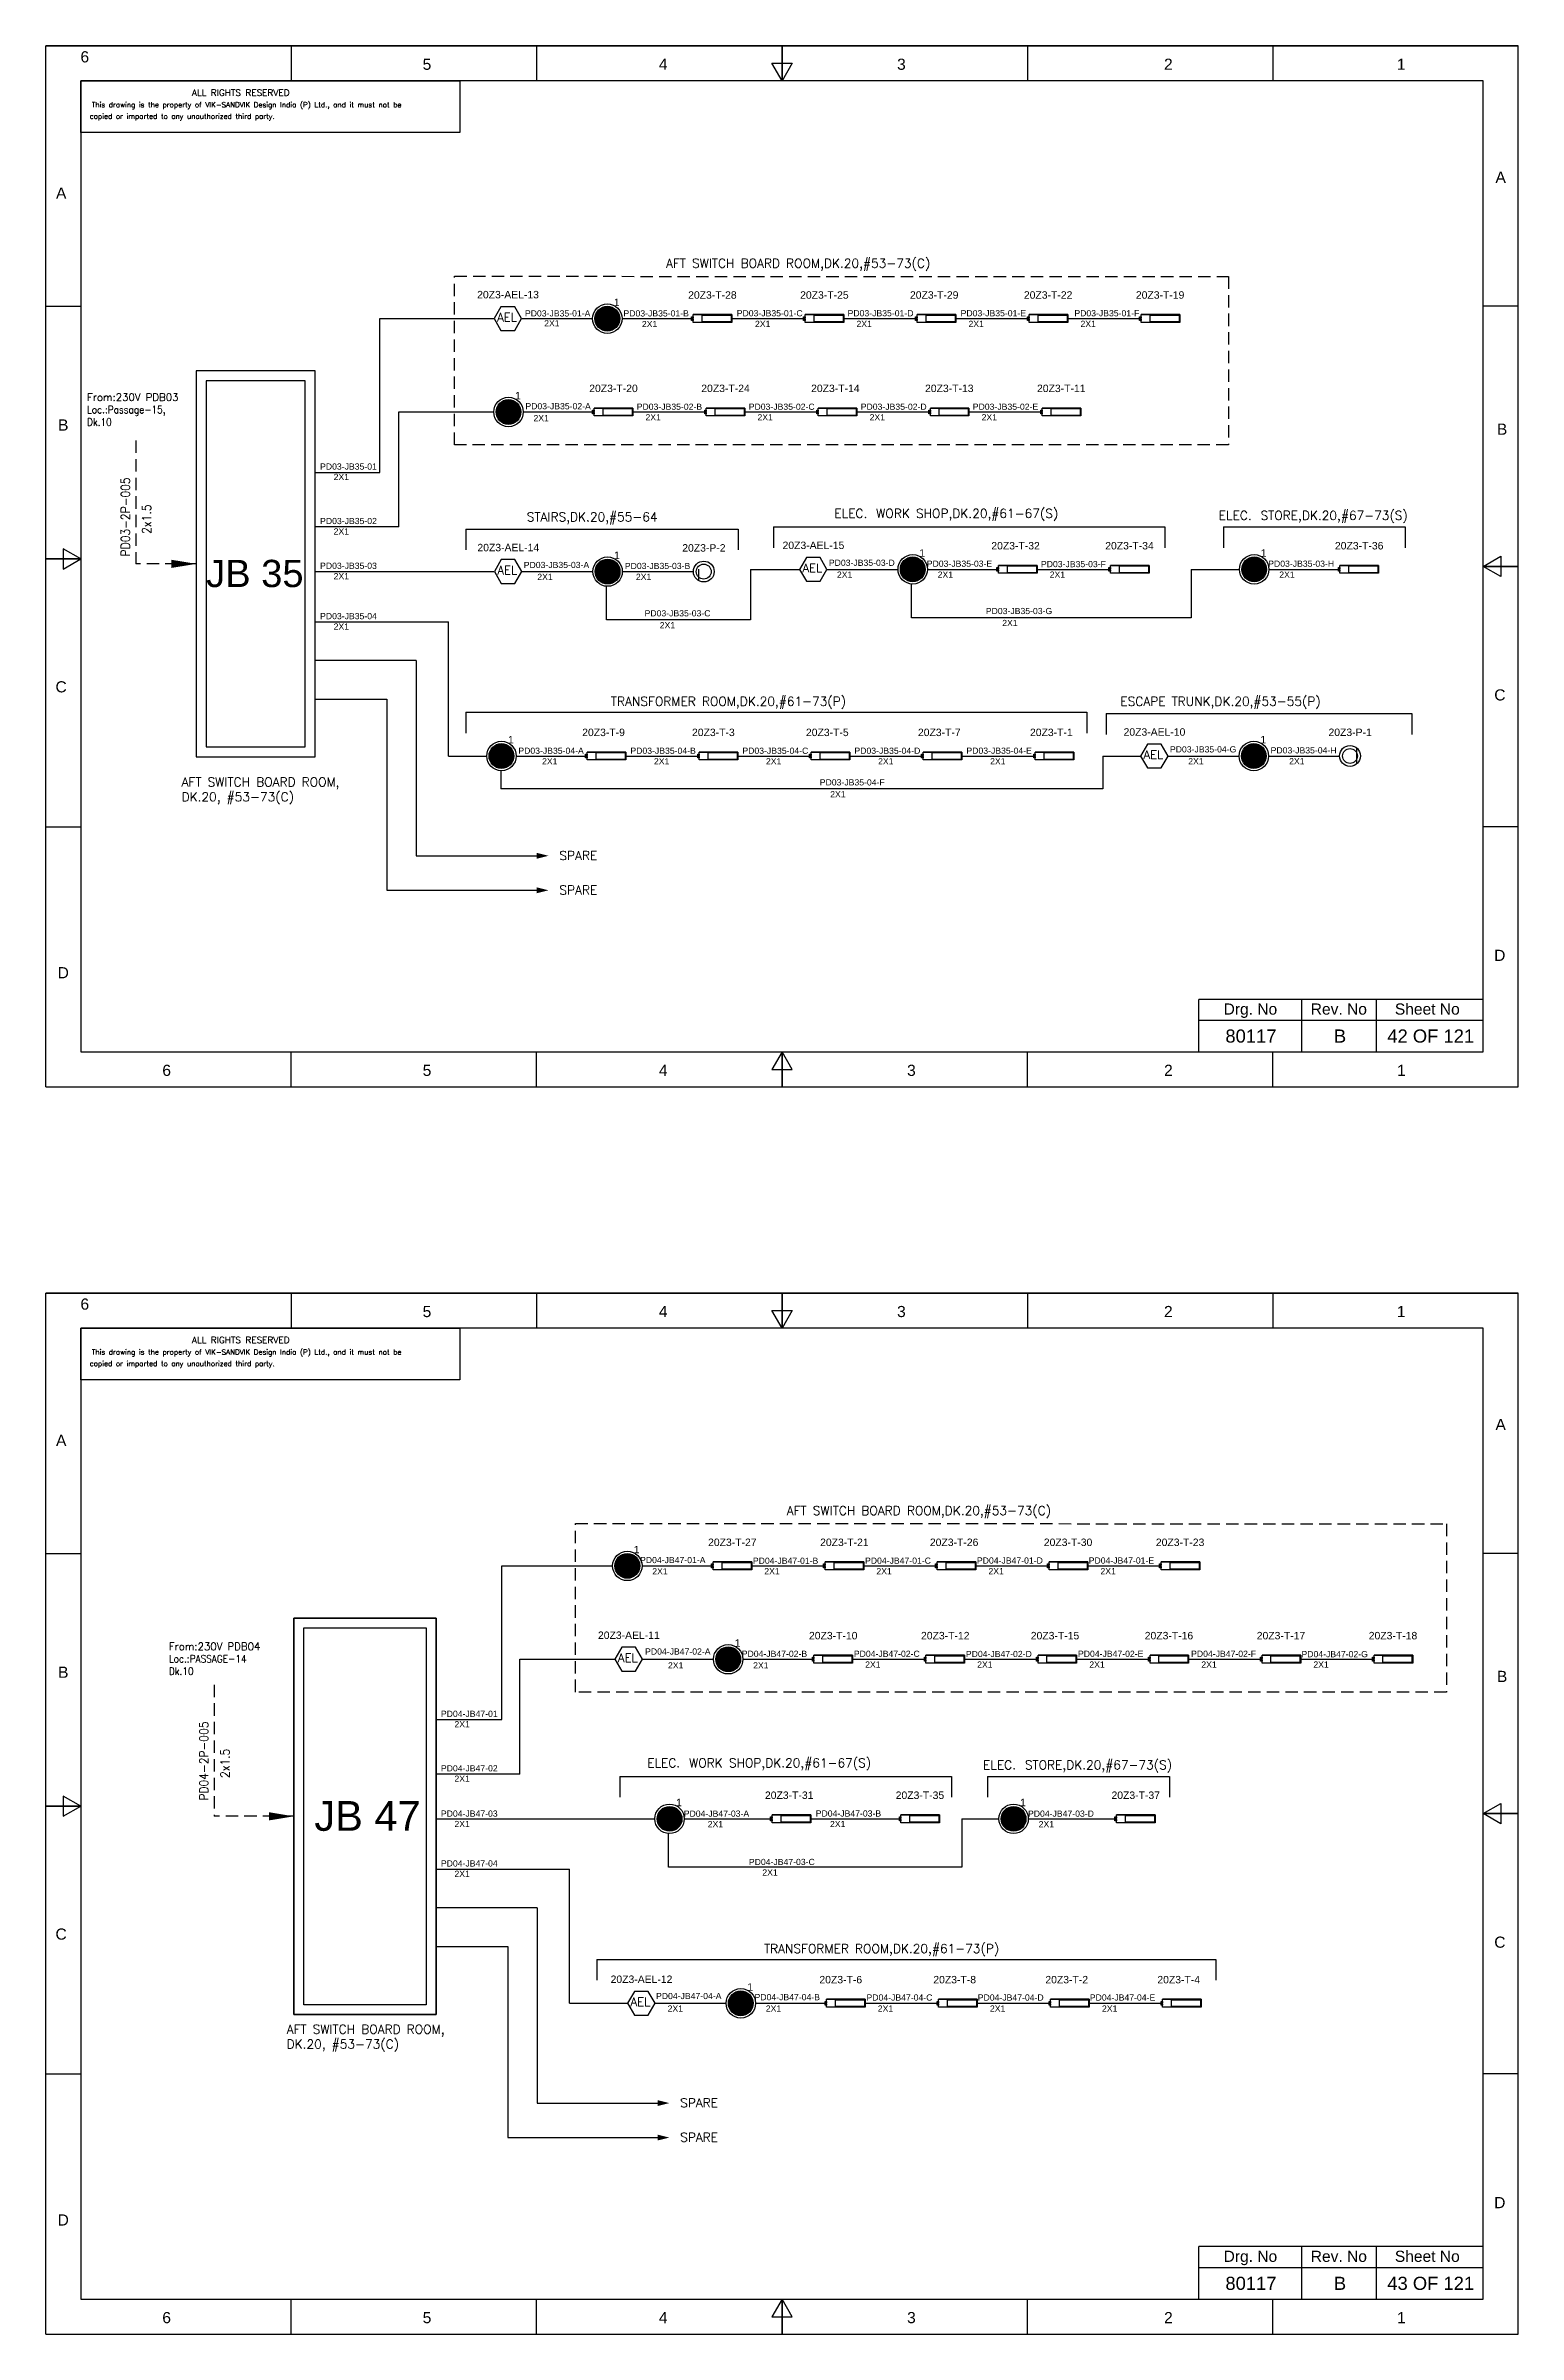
# Model space of a CAD drawing. Header units: inches. Extents: x -3311 to 1429, y -713 to 2436.
# Drawn here: x -1989.7 to -1692.7, y 969.1 to 1430.8 of the extents above; entities that cross this region are included whole.
import ezdxf
from ezdxf.enums import TextEntityAlignment as Align

# ---------------------------------------------------------------- set-up
doc = ezdxf.new("R2010")
doc.units = ezdxf.units.IN
doc.linetypes.add('HIDDEN', pattern=[0.375, 0.25, -0.125])
doc.linetypes.add('SOLID', pattern=[0])
for name, color, linetype, lineweight in [('ELEC_TXT-025', 1, 'Continuous', 25), ('HEL-025', 1, 'Continuous', 25), ('HEL-035', 2, 'Continuous', 35)]:
    doc.layers.add(name, color=color, linetype=linetype, lineweight=lineweight)
doc.layers.add('LINE', color=3, linetype='SOLID')
doc.styles.add('_NORMAL', font='arial.ttf')
doc.styles.add('ROMANS', font='simplex.shx', dxfattribs={"width": 0.88})
doc.styles.get("Standard").update_dxf_attribs({"font": 'arial.ttf'})
doc.dimstyles.get("Standard").update_dxf_attribs({"dimtxt": 0.18, "dimasz": 0.18, "dimexe": 0.18, "dimexo": 0.0625, "dimgap": 0.09, "dimtad": 0, "dimtih": 1, "dimtoh": 1, "dimdec": 4, "dimzin": 0, "dimdsep": 46, "dimtxsty": 'Standard', "dimcen": 0.09, "dimadec": 0, "dimazin": 0, "dimtfac": 1, "dimtdec": 4, "dimtofl": 0, "dimtmove": 0, "dimatfit": 3, "dimfxl": 1, "dimtolj": 1, "dimtzin": 0, "dimarcsym": 0})
pattern_1 = [(0, (0, 0), (0, 6.985), [5.08, -1.905]), (90, (0, 0), (-6.985, 4e-16), [5.08, -1.905])]

# ---------------------------------------------------------------- blocks, each defined once
blk = doc.blocks.new('FIXED_KEY_SWITCH')
h = blk.add_hatch(color=1)
h.dxf.hatch_style = 1
edge = h.paths.add_edge_path()
edge.add_arc((848.13, 1737.46), 2.5, 0, 360)
at = {"color": 1}
blk.add_circle((848.13, 1737.46), 2.5, dxfattribs=at)
at = {"color": 7, "insert": (849.44, 1741.5), "char_height": 1.5, "attachment_point": 1, "style": '_NORMAL'}
blk.add_mtext_dynamic_manual_height_columns('1', width=1.5, gutter_width=7.5, heights=[0], dxfattribs=at)
blk = doc.blocks.new('SWT')
blk.add_blockref('FIXED_KEY_SWITCH', (0, 0))
blk.add_attdef('TAG_NO', (844.55, 1741.11), '', height=1.5)
blk = doc.blocks.new('2A')
at = {"color": 7, "lineweight": -3, "ltscale": 2.5}
blk.add_line((790.02, 1997.62, -0.03), (782.23, 1997.62, -0.03), dxfattribs=at)
at = {"color": 7, "lineweight": -3, "ltscale": 2.5, "elevation": -0.03}
for points in [[(781.91, 1997.21), (782.23, 1997.21), (782.23, 1996.94), (781.91, 1996.94)], [(781.91, 1996.7), (782.23, 1996.7), (782.23, 1996.44), (781.91, 1996.44)], [(782.23, 1997.62), (790.02, 1997.62), (790.02, 1996.02), (782.23, 1996.02)], [(784.03, 1997.5), (789.88, 1997.5), (789.88, 1996.14), (784.03, 1996.14)]]:
    blk.add_lwpolyline(points, close=True, dxfattribs=at)
blk = doc.blocks.new('LED TUBE LIGHT 30W')
blk.add_blockref('2A', (179.91, -357.89))
blk.add_attdef('TAG_NO.', (962.52, 1642.97), '', height=1.5)
blk = doc.blocks.new('AEL')
at = {"color": 4}
blk.add_lwpolyline([(989.98, -190.09), (992.75, -190.09), (994.14, -187.69), (992.75, -185.28), (989.98, -185.28), (988.59, -187.69)], close=True, dxfattribs=at)
at = {"color": 4, "style": 'ROMANS'}
blk.add_text('AEL', height=1.725, dxfattribs=at).set_placement((989.2, -188.27))
blk = doc.blocks.new('AEL_L')
blk.add_blockref('AEL', (0, 0))
blk.add_attdef('TAG_NO', (986.55, -183.59), '', height=1.5)
blk = doc.blocks.new('1')
h = blk.add_hatch()
h.set_pattern_fill('ANGLE', color=6)
h.set_pattern_definition(pattern_1)
h.paths.add_polyline_path([(303.23, 2044.43, 1), (306.22, 2044.43, 1)], flags=0)
h.paths.add_polyline_path([(302.63, 2044.43, 1), (306.83, 2044.43, 1)])
h.paths.add_polyline_path([(306.22, 2044.43, -1), (303.23, 2044.43, -1)], flags=16)
h = blk.add_hatch()
h.set_pattern_fill('ANGLE', color=6)
h.set_pattern_definition(pattern_1)
h.paths.add_polyline_path([(303.23, 2044.43, 1), (306.22, 2044.43, 1)])
at = {"color": 6}
for radius in [2.1, 1.5]:
    blk.add_circle((304.73, 2044.43), radius, dxfattribs=at)
blk = doc.blocks.new('LED PENDENT LIGHT 15W')
blk.add_blockref('1', (0, 0))
blk.add_attdef('TAG_NO', (301.63, 2048.1), '', height=1.5)
blk = doc.blocks.new('fr')
at = {"color": 7, "linetype": 'Continuous'}
for p, q in [((33763.99, 4500.4), (33466.99, 4500.4)), ((33466.99, 4500.4), (33763.99, 4500.4)), ((33466.99, 4290.33), (33466.99, 4500.4)), ((33516.49, 4500.4), (33516.49, 4493.33)), ((33565.99, 4500.4), (33565.99, 4493.33)), ((33615.49, 4500.4), (33615.49, 4493.33)), ((33615.49, 4493.33), (33615.49, 4500.4)), ((33615.49, 4500.4), (33615.49, 4493.33)), ((33664.99, 4500.4), (33664.99, 4493.33)), ((33714.49, 4500.4), (33714.49, 4493.33)), ((33763.99, 4290.33), (33763.99, 4500.4)), ((33763.99, 4290.33), (33763.99, 4500.4)), ((33756.92, 4493.33), (33474.06, 4493.33)), ((33474.06, 4493.33), (33474.06, 4297.41)), ((33615.49, 4493.33), (33613.45, 4496.87)), ((33613.45, 4496.87), (33617.53, 4496.87)), ((33617.53, 4496.87), (33615.49, 4493.33)), ((33756.92, 4297.41), (33756.92, 4493.33)), ((33466.99, 4447.89), (33474.06, 4447.89)), ((33763.99, 4447.89), (33756.92, 4447.89)), ((33466.99, 4396.87), (33474.06, 4396.87)), ((33474.06, 4396.87), (33466.99, 4396.87)), ((33466.99, 4396.87), (33474.06, 4396.87)), ((33474.06, 4396.87), (33470.53, 4398.91)), ((33470.53, 4398.91), (33470.53, 4394.83)), ((33470.53, 4394.83), (33474.06, 4396.87)), ((33756.92, 4395.37), (33760.45, 4397.41)), ((33760.45, 4397.41), (33760.45, 4393.33)), ((33763.99, 4395.37), (33756.92, 4395.37)), ((33760.45, 4393.33), (33756.92, 4395.37)), ((33756.92, 4395.37), (33763.99, 4395.37)), ((33763.99, 4395.37), (33756.92, 4395.37)), ((33466.99, 4342.85), (33474.06, 4342.85)), ((33763.99, 4342.85), (33756.92, 4342.85)), ((33474.06, 4297.41), (33756.92, 4297.41)), ((33516.49, 4290.33), (33516.49, 4297.41)), ((33565.99, 4290.33), (33565.99, 4297.41)), ((33615.49, 4297.41), (33613.45, 4293.87)), ((33615.49, 4290.33), (33615.49, 4297.41)), ((33617.53, 4293.87), (33615.49, 4297.41)), ((33615.49, 4297.41), (33615.49, 4290.33)), ((33615.49, 4290.33), (33615.49, 4297.41)), ((33664.99, 4290.33), (33664.99, 4297.41)), ((33714.49, 4290.33), (33714.49, 4297.41)), ((33466.99, 4290.33), (33763.99, 4290.33)), ((33466.99, 4290.33), (33763.99, 4290.33)), ((33613.45, 4293.87), (33617.53, 4293.87))]:
    blk.add_line(p, q, dxfattribs=at)
at = {"color": 7, "style": '_NORMAL'}
for s, p in [('6', (33474.86, 4498.18)), ('5', (33543.88, 4496.68)), ('4', (33591.52, 4496.68)), ('3', (33639.57, 4496.68)), ('2', (33693.41, 4496.68)), ('1', (33740.39, 4496.68)), ('A', (33760.45, 4473.88)), ('A', (33470.1, 4470.68)), ('B', (33470.52, 4423.9)), ('B', (33760.74, 4423.06)), ('C', (33470.08, 4371.07)), ('C', (33760.29, 4369.44)), ('D', (33760.27, 4316.89)), ('D', (33470.51, 4313.39)), ('6', (33491.37, 4293.69)), ('5', (33543.89, 4293.69)), ('4', (33591.53, 4293.69)), ('3', (33641.59, 4293.69)), ('2', (33693.43, 4293.69)), ('1', (33740.41, 4293.69))]:
    blk.add_text(s, height=2.25, dxfattribs=at).set_placement(p, align=Align.MIDDLE_CENTER)
blk = doc.blocks.new('A$C4BAD7D21')
at = {"layer": 'HEL-025'}
blk.add_lwpolyline([(-34000, 0), (-34000, 2086), (-18714, 2086), (-18714, 0)], close=True, dxfattribs=at)
at = {"layer": 'HEL-025', "style": 'ROMANS'}
for s, p in [('This drawing is the property of VIK-SANDVIK Design India (P) Ltd., and it must not be', (-33558, 1016)), (' copied or imparted to any unauthorized third party.', (-33785, 550))]:
    blk.add_text(s, height=210, dxfattribs=at).set_placement(p)
at = {"layer": 'HEL-035', "style": 'ROMANS'}
blk.add_text('     ALL RIGHTS RESERVED', height=262.5, dxfattribs=at).set_placement((-30497, 1476))

msp = doc.modelspace()

# ---------------------------------------------------------------- linework, layer by layer
for p, q in [((-1922.33, 1344.77), (-1922.33, 1375.78)), ((-1905.01, 1333.3, -0.05), (-1850.07, 1333.3, -0.05)), ((-1842.93, 1333.75, -0.1), (-1764.02, 1333.75, -0.1)), ((-1752.19, 1333.75, 0.08), (-1715.51, 1333.75, 0.08)), ((-1847.55, 1325.2, -0.05), (-1847.55, 1315, -0.05)), ((-1758.69, 1325.2, 0.13), (-1758.69, 1315.45, 0.13)), ((-1876.6, 1315, 0.03), (-1876.6, 1321.78, 0.03)), ((-1815.06, 1315.45, -0.03), (-1815.06, 1322.23, -0.03)), ((-1847.55, 1315, 0.03), (-1876.6, 1315, 0.03)), ((-1758.69, 1315.45, -0.03), (-1815.06, 1315.45, -0.03)), ((-1914.97, 1306.78), (-1935.36, 1306.78)), ((-1904.96, 1296.37, -0.01), (-1779.72, 1296.37, -0.01)), ((-1775.8, 1296.09, -0.03), (-1714.2, 1296.09, -0.03)), ((-1897.91, 1284.57, 0.02), (-1897.91, 1280.89, 0.02)), ((-1776.5, 1287.54, 0.02), (-1776.5, 1280.89, 0.02)), ((-1776.5, 1280.89, 0.02), (-1897.91, 1280.89, 0.02)), ((-1897.73, 1093.12), (-1897.73, 1124.13)), ((-1873.92, 1081.64, -0.08), (-1807.01, 1081.64, -0.08)), ((-1799.73, 1081.64, 0.13), (-1763.06, 1081.64, 0.13)), ((-1804.94, 1073.1, 0.16), (-1804.94, 1063.35, 0.16)), ((-1804.94, 1073.1, 0.16), (-1800.69, 1073.1, 0.16)), ((-1800.69, 1073.1, 0.16), (-1797.47, 1073.1, 0.16)), ((-1864.11, 1063.35), (-1864.11, 1070.13)), ((-1804.94, 1063.35), (-1864.11, 1063.35)), ((-1890.6, 1055.13), (-1910.99, 1055.13)), ((-1878.58, 1044.72, -0.05), (-1753.72, 1044.72, -0.05))]:
    msp.add_line(p, q)
at = {"color": 7, "linetype": 'Continuous'}
for p, q in [((-1699.78, 1238.44), (-1757.1, 1238.44)), ((-1757.1, 1227.84), (-1757.1, 1238.44)), ((-1736.33, 1227.84), (-1736.33, 1238.44)), ((-1721.31, 1227.84), (-1721.31, 1238.44)), ((-1757.1, 1234.25), (-1699.78, 1234.25)), ((-1699.78, 986.79), (-1757.1, 986.79)), ((-1757.1, 976.19), (-1757.1, 986.79)), ((-1736.33, 976.19), (-1736.33, 986.79)), ((-1721.31, 976.19), (-1721.31, 986.79)), ((-1757.1, 982.6), (-1699.78, 982.6))]:
    msp.add_line(p, q, dxfattribs=at)
at = {"linetype": 'HIDDEN', "ltscale": 10, "elevation": -0.03}
for points in [[(-1907.27, 1384.33), (-1751.13, 1384.29), (-1751.13, 1350.3), (-1907.27, 1350.34)], [(-1882.89, 1132.68), (-1707.18, 1132.64), (-1707.18, 1098.65), (-1882.89, 1098.69)]]:
    msp.add_lwpolyline(points, close=True, dxfattribs=at)
for points in [[(-1935.36, 1365.26), (-1959.36, 1365.26), (-1959.36, 1287.36), (-1935.36, 1287.36)], [(-1937.36, 1363.26), (-1957.36, 1363.26), (-1957.36, 1289.36), (-1937.36, 1289.36)]]:
    msp.add_lwpolyline(points, close=True)
at = {"linetype": 'HIDDEN', "ltscale": 10}
for points in [[(-1971.57, 1351.19), (-1971.57, 1326.31)], [(-1955.74, 1100.16), (-1955.74, 1073.61)]]:
    msp.add_lwpolyline(points, dxfattribs=at)
for points in [[(-1890.68, 1267.41, 1.18, 0, 0), (-1888.32, 1267.41, 0, 0, 0)], [(-1890.68, 1260.45, 1.18, 0, 0), (-1888.32, 1260.45, 0, 0, 0)], [(-1866.3, 1015.76, 1.18, 0, 0), (-1863.94, 1015.76, 0, 0, 0)], [(-1866.3, 1008.8, 1.18, 0, 0), (-1863.94, 1008.8, 0, 0, 0)]]:
    msp.add_lwpolyline(points, format="xyseb")
at = {"layer": 'LINE', "color": 0}
for p, q in [((-1922.33, 1375.78, 0.05), (-1899.29, 1375.78)), ((-1893.73, 1375.78), (-1879.41, 1375.78)), ((-1873.46, 1375.78, 0.03), (-1859.14, 1375.78, 0.03)), ((-1851.34, 1375.78, 0.03), (-1836.55, 1375.78, 0.03)), ((-1828.75, 1375.78, 0.03), (-1813.95, 1375.78, 0.03)), ((-1806.16, 1375.78, 0.03), (-1791.36, 1375.78, 0.03)), ((-1783.56, 1375.78, 0.03), (-1768.77, 1375.78, 0.03)), ((-1918.47, 1356.95, 0.02), (-1899.36, 1356.95, -0.02)), ((-1918.47, 1333.77), (-1918.47, 1356.95)), ((-1893.41, 1356.95, -0.02), (-1879.09, 1356.95, -0.02)), ((-1871.29, 1356.95, -0.02), (-1856.49, 1356.95, -0.02)), ((-1848.69, 1356.95, -0.02), (-1833.9, 1356.95, -0.02)), ((-1826.1, 1356.95, -0.05), (-1811.3, 1356.95, -0.05)), ((-1803.5, 1356.95, -0.08), (-1788.71, 1356.95, -0.08)), ((-1935.36, 1344.77), (-1922.33, 1344.77)), ((-1918.47, 1333.77), (-1935.36, 1333.77)), ((-1905.01, 1333.3, -0.05), (-1905.01, 1329.11, -0.05)), ((-1850.07, 1333.3, -0.05), (-1850.07, 1329.11, -0.05)), ((-1842.93, 1333.75, -0.1), (-1842.93, 1329.56, -0.1)), ((-1764.02, 1333.75, -0.1), (-1764.02, 1329.56, -0.1)), ((-1752.19, 1333.75, 0.08), (-1752.19, 1329.56, 0.08)), ((-1715.51, 1333.75, 0.08), (-1715.51, 1329.56, 0.08)), ((-1847.55, 1325.2, -0.05), (-1837.69, 1325.2, -0.05)), ((-1832.14, 1325.2, -0.05), (-1817.81, 1325.2, -0.05)), ((-1811.87, 1325.2, -0.08), (-1797.55, 1325.2, -0.08)), ((-1789.75, 1325.2, -0.1), (-1774.95, 1325.2, -0.1)), ((-1758.69, 1325.2, 0.13), (-1748.95, 1325.2, 0.11)), ((-1743, 1325.2, 0.11), (-1728.68, 1325.2, 0.11)), ((-1935.36, 1324.75), (-1899.24, 1324.75, -0.02)), ((-1893.68, 1324.75, -0.02), (-1879.36, 1324.75, -0.02)), ((-1873.41, 1324.75, -0.02), (-1859.09, 1324.75, -0.02)), ((-1935.36, 1314.58), (-1908.47, 1314.58)), ((-1908.47, 1287.54), (-1908.47, 1314.58)), ((-1914.97, 1306.78), (-1914.97, 1267.41)), ((-1935.36, 1298.98), (-1920.9, 1298.98)), ((-1920.9, 1298.98), (-1920.9, 1260.45)), ((-1904.96, 1296.37, -0.01), (-1904.96, 1292.18, -0.01)), ((-1779.72, 1296.37, -0.01), (-1779.72, 1292.18, -0.01)), ((-1775.8, 1296.09, -0.03), (-1775.8, 1291.9, -0.03)), ((-1714.2, 1296.09, -0.22), (-1714.2, 1291.9, -0.22)), ((-1908.47, 1287.54), (-1900.78, 1287.54, 0.02)), ((-1894.83, 1287.54, 0.02), (-1880.51, 1287.54, 0.02)), ((-1872.71, 1287.54, 0.02), (-1857.91, 1287.54, 0.02)), ((-1850.11, 1287.54, 0.02), (-1835.32, 1287.54, 0.02)), ((-1827.52, 1287.54, 0.02), (-1812.72, 1287.54, 0.02)), ((-1804.93, 1287.54, 0.02), (-1790.13, 1287.54, 0.02)), ((-1776.5, 1287.54, 0.01), (-1768.89, 1287.54, -0.01)), ((-1763.34, 1287.54, 0.21), (-1749.01, 1287.54, 0.21)), ((-1743.07, 1287.54, 0.21), (-1728.75, 1287.54, 0.21)), ((-1914.97, 1267.41), (-1890.59, 1267.41)), ((-1920.9, 1260.45), (-1890.59, 1260.45)), ((-1897.73, 1124.13, 0.05), (-1875.39, 1124.13, 0)), ((-1869.44, 1124.13), (-1855.12, 1124.13)), ((-1847.32, 1124.13), (-1832.52, 1124.13)), ((-1824.72, 1124.13, -0.03), (-1809.93, 1124.13, -0.03)), ((-1802.13, 1124.13, -0.05), (-1787.34, 1124.13, -0.05)), ((-1779.54, 1124.13, -0.08), (-1764.74, 1124.13, -0.08)), ((-1939.67, 1113.61), (-1939.67, 1033.61)), ((-1910.99, 1113.61), (-1939.67, 1113.61)), ((-1910.99, 1033.61), (-1910.99, 1113.61)), ((-1894.09, 1105.3, 0.02), (-1874.91, 1105.3, -0.02)), ((-1894.09, 1082.12), (-1894.09, 1105.3)), ((-1869.36, 1105.3, -0.02), (-1855.04, 1105.3, -0.02)), ((-1849.09, 1105.3, -0.02), (-1834.77, 1105.3, -0.02)), ((-1826.97, 1105.3, -0.02), (-1812.17, 1105.3, -0.02)), ((-1804.38, 1105.3, -0.02), (-1789.58, 1105.3, -0.02)), ((-1781.78, 1105.3, -0.05), (-1766.99, 1105.3, -0.05)), ((-1759.19, 1105.3, -0.07), (-1744.39, 1105.3, -0.07)), ((-1736.59, 1105.3, -0.1), (-1721.8, 1105.3, -0.1)), ((-1910.99, 1093.12), (-1897.73, 1093.12)), ((-1894.09, 1082.12), (-1910.99, 1082.12)), ((-1873.92, 1081.64, -0.08), (-1873.92, 1077.45, -0.08)), ((-1807.01, 1081.64, -0.08), (-1807.01, 1077.45, -0.08)), ((-1799.73, 1081.64, 0.13), (-1799.73, 1077.45, 0.13)), ((-1763.06, 1081.64, 0.13), (-1763.06, 1077.45, 0.13)), ((-1910.99, 1073.1, 0.06), (-1866.86, 1073.1, -0.02)), ((-1860.92, 1073.1, -0.05), (-1843.21, 1073.1, -0.05)), ((-1835.41, 1073.1, -0.05), (-1817.22, 1073.1, -0.05)), ((-1791.52, 1073.1, 0.16), (-1773.75, 1073.1, 0.16)), ((-1910.99, 1062.93), (-1884.09, 1062.93)), ((-1884.09, 1035.89), (-1884.09, 1062.93)), ((-1890.6, 1055.13), (-1890.6, 1015.76)), ((-1910.99, 1047.32), (-1896.52, 1047.32)), ((-1896.52, 1047.32), (-1896.52, 1008.8)), ((-1878.58, 1044.72, -0.05), (-1878.58, 1040.53, -0.05)), ((-1753.72, 1044.72, -0.05), (-1753.72, 1040.53, -0.05)), ((-1884.09, 1035.89), (-1872.37, 1035.89, -0.03)), ((-1866.81, 1035.89, -0.03), (-1852.49, 1035.89, -0.03)), ((-1846.54, 1035.89, -0.03), (-1832.22, 1035.89, -0.03)), ((-1824.42, 1035.89, -0.05), (-1809.63, 1035.89, -0.05)), ((-1801.83, 1035.89, -0.08), (-1787.03, 1035.89, -0.08)), ((-1779.23, 1035.89, -0.11), (-1764.44, 1035.89, -0.11)), ((-1939.67, 1033.61), (-1910.99, 1033.61)), ((-1890.6, 1015.76), (-1866.21, 1015.76)), ((-1896.52, 1008.8), (-1866.21, 1008.8))]:
    msp.add_line(p, q, dxfattribs=at)
for points in [[(-1939.67, 1113.61), (-1910.99, 1113.61), (-1910.99, 1033.61), (-1939.67, 1033.61)], [(-1937.67, 1111.61), (-1912.99, 1111.61), (-1912.99, 1035.61), (-1937.67, 1035.61)]]:
    msp.add_lwpolyline(points, close=True, dxfattribs=at)
for centre in [(-1876.44, 1375.78), (-1896.38, 1356.95, -0.02), (-1876.39, 1324.75, -0.02), (-1814.84, 1325.2, -0.08), (-1745.97, 1325.2, 0.11), (-1897.8, 1287.54, 0.02), (-1746.04, 1287.54, 0.21), (-1872.41, 1124.13), (-1852.06, 1105.3, -0.02), (-1863.89, 1073.1, -0.05), (-1794.5, 1073.1, 0.16), (-1849.52, 1035.89, -0.03)]:
    msp.add_circle(centre, 2.97, dxfattribs=at)

# ---------------------------------------------------------------- block references
for name, p in [('fr', (-35456.7, -3069.57)), ('SWT', (-2724.57, -361.67)), ('SWT', (-2744.51, -380.51, -0.02)), ('SWT', (-2724.52, -412.71, -0.02)), ('SWT', (-2662.97, -412.26, -0.08)), ('SWT', (-2594.1, -412.26, 0.11)), ('SWT', (-2745.93, -449.92, 0.02)), ('SWT', (-2594.17, -449.92, 0.21)), ('fr', (-35456.7, -3321.22)), ('SWT', (-2720.54, -613.32)), ('SWT', (-2700.19, -632.16, -0.02)), ('SWT', (-2712.02, -664.36, -0.05)), ('SWT', (-2642.63, -664.36, 0.16)), ('SWT', (-2697.65, -701.57, -0.03))]:
    msp.add_blockref(name, p)
ref = msp.add_blockref('AEL_L', (-2887.87, 1563.47))
ref.add_attrib('TAG_NO', '20Z3-AEL-13', (-1902.7, 1379.88), dxfattribs={"color": 4, "height": 1.5})
ref = msp.add_blockref('LED TUBE LIGHT 30W', (-2821.27, -263.14, 0.05))
ref.add_attrib('TAG_NO.', '20Z3-T-28', (-1860.14, 1379.81, 0.05), dxfattribs={"height": 1.5})
ref = msp.add_blockref('LED TUBE LIGHT 30W', (-2798.68, -263.14, 0.05))
ref.add_attrib('TAG_NO.', '20Z3-T-25', (-1837.55, 1379.81, 0.05), dxfattribs={"height": 1.5})
ref = msp.add_blockref('LED TUBE LIGHT 30W', (-2776.09, -263.14, 0.05))
ref.add_attrib('TAG_NO.', '20Z3-T-29', (-1815.4, 1379.81, 0.05), dxfattribs={"height": 1.5})
ref = msp.add_blockref('LED TUBE LIGHT 30W', (-2753.49, -263.14, 0.05))
ref.add_attrib('TAG_NO.', '20Z3-T-22', (-1792.42, 1379.81, 0.05), dxfattribs={"height": 1.5})
ref = msp.add_blockref('LED TUBE LIGHT 30W', (-2730.9, -263.14, 0.05))
ref.add_attrib('TAG_NO.', '20Z3-T-19', (-1769.83, 1379.81, 0.05), dxfattribs={"height": 1.5})
ref = msp.add_blockref('LED TUBE LIGHT 30W', (-2841.22, -281.98, 0.01))
ref.add_attrib('TAG_NO.', '20Z3-T-20', (-1880.09, 1360.97, 0.01), dxfattribs={"height": 1.5})
ref = msp.add_blockref('LED TUBE LIGHT 30W', (-2818.62, -281.98, 0.01))
ref.add_attrib('TAG_NO.', '20Z3-T-24', (-1857.49, 1360.97, 0.01), dxfattribs={"height": 1.5})
ref = msp.add_blockref('LED TUBE LIGHT 30W', (-2796.03, -281.98, -0.02))
ref.add_attrib('TAG_NO.', '20Z3-T-14', (-1835.34, 1360.97, -0.02), dxfattribs={"height": 1.5})
ref = msp.add_blockref('LED TUBE LIGHT 30W', (-2773.43, -281.98, -0.05))
ref.add_attrib('TAG_NO.', '20Z3-T-13', (-1812.36, 1360.97, -0.05), dxfattribs={"height": 1.5})
ref = msp.add_blockref('LED TUBE LIGHT 30W', (-2750.84, -281.98, -0.05))
ref.add_attrib('TAG_NO.', '20Z3-T-11', (-1789.77, 1360.97, -0.05), dxfattribs={"height": 1.5})
ref = msp.add_blockref('AEL_L', (-2887.82, 1512.44, -0.02))
ref.add_attrib('TAG_NO', '20Z3-AEL-14', (-1902.65, 1328.85, -0.02), dxfattribs={"color": 4, "height": 1.5})
ref = msp.add_blockref('LED PENDENT LIGHT 15W', (-2161.72, -719.68, -0.05))
ref.add_attrib('TAG_NO', '20Z3-P-2', (-1861.33, 1328.78, -0.05), dxfattribs={"height": 1.5})
ref = msp.add_blockref('AEL_L', (-2826.28, 1512.89, -0.05))
ref.add_attrib('TAG_NO', '20Z3-AEL-15', (-1841.1, 1329.3, -0.05), dxfattribs={"color": 4, "height": 1.5})
at = {"color": 7}
ref = msp.add_blockref('LED TUBE LIGHT 30W', (-2759.68, -313.73, -0.08), dxfattribs=at)
ref.add_attrib('TAG_NO.', '20Z3-T-32', (-1798.99, 1329.22, -0.08), dxfattribs={"height": 1.5})
ref = msp.add_blockref('LED TUBE LIGHT 30W', (-2737.08, -313.73, -0.1))
ref.add_attrib('TAG_NO.', '20Z3-T-34', (-1776.01, 1329.22, -0.1), dxfattribs={"height": 1.5})
ref = msp.add_blockref('LED TUBE LIGHT 30W', (-2690.81, -313.73, 0.14))
ref.add_attrib('TAG_NO.', '20Z3-T-36', (-1729.68, 1329.22, 0.14), dxfattribs={"height": 1.5})
ref = msp.add_blockref('LED TUBE LIGHT 30W', (-2842.64, -351.39, 0.05))
ref.add_attrib('TAG_NO.', '20Z3-T-9', (-1881.51, 1291.56, 0.05), dxfattribs={"height": 1.5})
ref = msp.add_blockref('LED TUBE LIGHT 30W', (-2820.04, -351.39, 0.05))
ref.add_attrib('TAG_NO.', '20Z3-T-3', (-1859.36, 1291.56, 0.05), dxfattribs={"height": 1.5})
ref = msp.add_blockref('LED TUBE LIGHT 30W', (-2797.45, -351.39, 0.05))
ref.add_attrib('TAG_NO.', '20Z3-T-5', (-1836.38, 1291.56, 0.05), dxfattribs={"height": 1.5})
ref = msp.add_blockref('LED TUBE LIGHT 30W', (-2774.86, -351.39, 0.05))
ref.add_attrib('TAG_NO.', '20Z3-T-7', (-1813.79, 1291.56, 0.05), dxfattribs={"height": 1.5})
ref = msp.add_blockref('LED TUBE LIGHT 30W', (-2752.26, -351.39, 0.05))
ref.add_attrib('TAG_NO.', '20Z3-T-1', (-1791.19, 1291.56, 0.05), dxfattribs={"height": 1.5})
ref = msp.add_blockref('AEL_L', (-2757.48, 1475.23, -0.01))
ref.add_attrib('TAG_NO', '20Z3-AEL-10', (-1772.31, 1291.64, -0.01), dxfattribs={"color": 4, "height": 1.5})
ref = msp.add_blockref('LED PENDENT LIGHT 15W', (-2031.37, -756.88, -0.71))
ref.add_attrib('TAG_NO', '20Z3-P-1', (-1730.98, 1291.58, -0.71), dxfattribs={"height": 1.5})
ref = msp.add_blockref('LED TUBE LIGHT 30W', (-2817.25, -514.79, 0.03))
ref.add_attrib('TAG_NO.', '20Z3-T-27', (-1856.12, 1128.15, 0.03), dxfattribs={"height": 1.5})
ref = msp.add_blockref('LED TUBE LIGHT 30W', (-2794.66, -514.79))
ref.add_attrib('TAG_NO.', '20Z3-T-21', (-1833.52, 1128.15), dxfattribs={"height": 1.5})
ref = msp.add_blockref('LED TUBE LIGHT 30W', (-2772.06, -514.79, -0.03))
ref.add_attrib('TAG_NO.', '20Z3-T-26', (-1811.38, 1128.15, -0.03), dxfattribs={"height": 1.5})
ref = msp.add_blockref('LED TUBE LIGHT 30W', (-2749.47, -514.79, -0.05))
ref.add_attrib('TAG_NO.', '20Z3-T-30', (-1788.4, 1128.15, -0.05), dxfattribs={"height": 1.5})
ref = msp.add_blockref('LED TUBE LIGHT 30W', (-2726.87, -514.79, -0.05))
ref.add_attrib('TAG_NO.', '20Z3-T-23', (-1765.8, 1128.15, -0.05), dxfattribs={"height": 1.5})
ref = msp.add_blockref('AEL_L', (-2863.5, 1292.99, -0.02))
ref.add_attrib('TAG_NO', '20Z3-AEL-11', (-1878.33, 1109.4, -0.02), dxfattribs={"color": 4, "height": 1.5})
ref = msp.add_blockref('LED TUBE LIGHT 30W', (-2796.9, -533.63, 0.01))
ref.add_attrib('TAG_NO.', '20Z3-T-10', (-1835.77, 1109.32, 0.01), dxfattribs={"height": 1.5})
ref = msp.add_blockref('LED TUBE LIGHT 30W', (-2774.31, -533.63, 0.01))
ref.add_attrib('TAG_NO.', '20Z3-T-12', (-1813.17, 1109.32, 0.01), dxfattribs={"height": 1.5})
ref = msp.add_blockref('LED TUBE LIGHT 30W', (-2751.71, -533.63, -0.02))
ref.add_attrib('TAG_NO.', '20Z3-T-15', (-1791.03, 1109.32, -0.02), dxfattribs={"height": 1.5})
ref = msp.add_blockref('LED TUBE LIGHT 30W', (-2729.12, -533.63, -0.05))
ref.add_attrib('TAG_NO.', '20Z3-T-16', (-1768.05, 1109.32, -0.05), dxfattribs={"height": 1.5})
ref = msp.add_blockref('LED TUBE LIGHT 30W', (-2706.52, -533.63, -0.07))
ref.add_attrib('TAG_NO.', '20Z3-T-17', (-1745.45, 1109.32, -0.07), dxfattribs={"height": 1.5})
ref = msp.add_blockref('LED TUBE LIGHT 30W', (-2683.93, -533.63, -0.1))
ref.add_attrib('TAG_NO.', '20Z3-T-18', (-1722.86, 1109.32, -0.1), dxfattribs={"height": 1.5})
ref = msp.add_blockref('LED TUBE LIGHT 30W', (-2805.34, -565.83, -0.02))
ref.add_attrib('TAG_NO.', '20Z3-T-31', (-1844.65, 1077.12, -0.02), dxfattribs={"height": 1.5})
ref = msp.add_blockref('LED TUBE LIGHT 30W', (-2779.36, -565.83, -0.02))
ref.add_attrib('TAG_NO.', '20Z3-T-35', (-1818.28, 1077.12, -0.02), dxfattribs={"height": 1.5})
ref = msp.add_blockref('LED TUBE LIGHT 30W', (-2735.88, -565.83, 0.19))
ref.add_attrib('TAG_NO.', '20Z3-T-37', (-1774.75, 1077.12, 0.19), dxfattribs={"height": 1.5})
ref = msp.add_blockref('AEL_L', (-2860.95, 1223.58, -0.03))
ref.add_attrib('TAG_NO', '20Z3-AEL-12', (-1875.78, 1039.99, -0.03), dxfattribs={"color": 4, "height": 1.5})
ref = msp.add_blockref('LED TUBE LIGHT 30W', (-2794.35, -603.04, -0.03))
ref.add_attrib('TAG_NO.', '20Z3-T-6', (-1833.67, 1039.91, -0.03), dxfattribs={"height": 1.5})
ref = msp.add_blockref('LED TUBE LIGHT 30W', (-2771.76, -603.04, -0.05))
ref.add_attrib('TAG_NO.', '20Z3-T-8', (-1810.69, 1039.91, -0.05), dxfattribs={"height": 1.5})
ref = msp.add_blockref('LED TUBE LIGHT 30W', (-2749.16, -603.04, -0.08))
ref.add_attrib('TAG_NO.', '20Z3-T-2', (-1788.09, 1039.91, -0.08), dxfattribs={"height": 1.5})
ref = msp.add_blockref('LED TUBE LIGHT 30W', (-2726.57, -603.04, -0.11))
ref.add_attrib('TAG_NO.', '20Z3-T-4', (-1765.5, 1039.91, -0.11), dxfattribs={"height": 1.5})
at = {"layer": 'ELEC_TXT-025', "color": 0, "xscale": 0.005, "yscale": 0.005, "zscale": 0.005}
for p in [(-1812.64, 1413.34), (-1812.64, 1161.68)]:
    msp.add_blockref('A$C4BAD7D21', p, dxfattribs=at)

# ---------------------------------------------------------------- texts
at = {"color": 7}
for s, p in [('PD03-JB35-01-A', (-1893.06, 1376.22, 0.03)), ('PD03-JB35-01-B', (-1873.19, 1376.22, 0.05)), ('PD03-JB35-01-C', (-1850.34, 1376.25, 0.11)), ('PD03-JB35-01-D', (-1827.98, 1376.25, 0.14)), ('PD03-JB35-01-E', (-1805.18, 1376.25, 0.16)), ('PD03-JB35-01-F', (-1782.24, 1376.25, 0.19)), ('2X1', (-1889.18, 1374.22)), ('2X1', (-1869.47, 1374.07)), ('2X1', (-1846.66, 1374.1, 0.03)), ('2X1', (-1826.19, 1374.1, 0.03)), ('2X1', (-1803.6, 1374.1, 0.03)), ('2X1', (-1781, 1374.1, 0.03)), ('PD03-JB35-02-A', (-1892.97, 1357.49, 0.03)), ('PD03-JB35-02-B', (-1870.52, 1357.39, 0.03)), ('PD03-JB35-02-C', (-1847.92, 1357.39, 0.03)), ('PD03-JB35-02-D', (-1825.33, 1357.39, 0.01)), ('PD03-JB35-02-E', (-1802.73, 1357.39, -0.02)), ('2X1', (-1891.34, 1355.09, -0.02)), ('2X1', (-1868.75, 1355.26, -0.02)), ('2X1', (-1846.16, 1355.26, -0.02)), ('2X1', (-1823.54, 1355.26, -0.05)), ('2X1', (-1800.95, 1355.26, -0.08)), ('PD03-JB35-01', (-1934.38, 1345.32)), ('2X1', (-1931.65, 1343.22)), ('PD03-JB35-02', (-1934.38, 1334.33)), ('2X1', (-1931.65, 1332.23)), ('PD03-JB35-03', (-1934.38, 1325.3)), ('PD03-JB35-03-A', (-1893.3, 1325.46, 0.05)), ('PD03-JB35-03-B', (-1872.91, 1325.26, 0.03)), ('PD03-JB35-03-D', (-1831.76, 1325.91, 0.03)), ('PD03-JB35-03-E', (-1812.01, 1325.72, 0)), ('PD03-JB35-03-F', (-1788.98, 1325.64, -0.05)), ('PD03-JB35-03-H', (-1743.14, 1325.72, 0.19)), ('2X1', (-1931.65, 1323.2)), ('2X1', (-1890.57, 1323.06, -0.02)), ('2X1', (-1870.68, 1323.06, -0.05)), ('2X1', (-1830.13, 1323.51, -0.05)), ('2X1', (-1809.81, 1323.51, -0.08)), ('2X1', (-1787.21, 1323.51, -0.1)), ('2X1', (-1740.91, 1323.51, 0.11)), ('PD03-JB35-04', (-1934.38, 1315.14)), ('PD03-JB35-03-C', (-1868.93, 1315.71, 0.1)), ('PD03-JB35-03-G', (-1800.1, 1316.17, 0.05)), ('2X1', (-1931.65, 1313.04)), ('2X1', (-1865.87, 1313.31, 0.03)), ('2X1', (-1796.79, 1313.76, -0.02)), ('PD03-JB35-04-A', (-1894.39, 1287.98, 0.08)), ('PD03-JB35-04-B', (-1871.79, 1287.98, 0.08)), ('PD03-JB35-04-C', (-1849.2, 1287.98, 0.08)), ('PD03-JB35-04-D', (-1826.6, 1287.98, 0.08)), ('PD03-JB35-04-E', (-1804.01, 1287.99, 0.08)), ('PD03-JB35-04-G', (-1762.96, 1288.26, 0.07)), ('PD03-JB35-04-H', (-1742.65, 1288.06, -0.14)), ('2X1', (-1889.61, 1285.85, 0.02)), ('2X1', (-1867.04, 1285.85, 0.02)), ('2X1', (-1844.45, 1285.85, 0.02)), ('2X1', (-1821.83, 1285.85, 0.02)), ('2X1', (-1799.23, 1285.85, 0.02)), ('2X1', (-1759.27, 1285.86, -0.01)), ('2X1', (-1738.92, 1285.86, -0.22)), ('PD03-JB35-04-F', (-1833.59, 1281.6, 0.07)), ('2X1', (-1831.49, 1279.2, 0.02)), ('PD04-JB47-01-A', (-1869.84, 1124.69, 0.05)), ('2X1', (-1867.38, 1122.42)), ('PD04-JB47-01-B', (-1847.08, 1124.55, 0.05)), ('2X1', (-1844.78, 1122.45)), ('PD04-JB47-01-C', (-1824.46, 1124.57, 0.03)), ('2X1', (-1822.17, 1122.45, -0.03)), ('PD04-JB47-01-D', (-1801.89, 1124.6)), ('2X1', (-1799.57, 1122.45, -0.05)), ('PD04-JB47-01-E', (-1779.35, 1124.6, -0.03)), ('2X1', (-1776.98, 1122.45, -0.08)), ('PD04-JB47-02-A', (-1868.82, 1106.24, 0.01)), ('2X1', (-1864.21, 1103.44, -0.02)), ('PD04-JB47-02-B', (-1849.33, 1105.78, 0.03)), ('2X1', (-1847.03, 1103.44, -0.02)), ('PD04-JB47-02-C', (-1826.72, 1105.78, 0.06)), ('2X1', (-1824.44, 1103.61, -0.02)), ('PD04-JB47-02-D', (-1804.12, 1105.74, 0.09)), ('2X1', (-1801.84, 1103.61, -0.02)), ('PD04-JB47-02-E', (-1781.51, 1105.78, 0.09)), ('2X1', (-1779.22, 1103.61, -0.05)), ('PD04-JB47-02-F', (-1758.69, 1105.78, 0.09)), ('2X1', (-1756.63, 1103.61, -0.07)), ('PD04-JB47-02-G', (-1736.43, 1105.71, 0.06)), ('2X1', (-1734.03, 1103.61, -0.1)), ('PD04-JB47-01', (-1910.01, 1093.67)), ('2X1', (-1907.28, 1091.57)), ('PD04-JB47-02', (-1910.01, 1082.67)), ('2X1', (-1907.28, 1080.58)), ('PD04-JB47-03', (-1910.01, 1073.54)), ('2X1', (-1907.28, 1071.44)), ('PD04-JB47-03-A', (-1861.03, 1073.53, 0)), ('2X1', (-1856.19, 1071.41, -0.05)), ('PD04-JB47-03-B', (-1834.41, 1073.56, -0.05)), ('2X1', (-1831.53, 1071.43, -0.1)), ('PD04-JB47-03-D', (-1791.59, 1073.53, -0.05)), ('2X1', (-1789.44, 1071.41, 0.16)), ('PD04-JB47-04', (-1910.01, 1063.48)), ('2X1', (-1907.28, 1061.39)), ('PD04-JB47-03-C', (-1847.89, 1063.78, -0.21)), ('2X1', (-1845.18, 1061.66, 0)), ('PD04-JB47-04-A', (-1866.62, 1036.73, 0.03)), ('2X1', (-1864.28, 1034.2, -0.03)), ('PD04-JB47-04-B', (-1846.75, 1036.5, 0.05)), ('2X1', (-1844.48, 1034.2, -0.03)), ('PD04-JB47-04-C', (-1824.16, 1036.43)), ('2X1', (-1821.89, 1034.2, -0.05)), ('PD04-JB47-04-D', (-1801.72, 1036.43, -0.03)), ('2X1', (-1799.27, 1034.2, -0.08)), ('PD04-JB47-04-E', (-1779.12, 1036.43, -0.05)), ('2X1', (-1776.67, 1034.2, -0.11))]:
    msp.add_text(s, height=1.25, dxfattribs=at).set_placement(p)
at = {"color": 7, "lineweight": 30}
for s, height, p in [('JB 35 ', 5.5, (-1946.47, 1324.37)), ('JB 47', 6, (-1924.82, 1073.69))]:
    msp.add_text(s, height=height, dxfattribs=at).set_placement(p, align=Align.MIDDLE_CENTER)
at = {"color": 7}
for s, height, p in [('Drg. No', 2.246, (-1746.73, 1236.49)), ('Rev. No', 2.246, (-1728.89, 1236.49)), ('Sheet No', 2.246, (-1711.05, 1236.49)), ('80117', 2.653, (-1746.62, 1231.04)), ('B', 2.65, (-1728.65, 1231.04)), ('42 OF 121', 2.653, (-1710.36, 1231.04)), ('Drg. No', 2.246, (-1746.73, 984.84)), ('Rev. No', 2.246, (-1728.89, 984.84)), ('Sheet No', 2.246, (-1711.05, 984.84)), ('80117', 2.653, (-1746.62, 979.39)), ('B', 2.65, (-1728.65, 979.39)), ('43 OF 121', 2.653, (-1710.36, 979.39))]:
    msp.add_text(s, height=height, dxfattribs=at).set_placement(p, align=Align.MIDDLE_CENTER)
at = {"color": 7, "char_height": 1.8, "attachment_point": 1, "style": '_NORMAL'}
for s, insert in [('{\\Fromans|c0;\\C2;AFT SWITCH BOARD ROOM,DK.20,#53-73(C)}', (-1864.61, 1387.86, -0.03)), ('{\\Fromans|c0;\\C2;AFT SWITCH BOARD ROOM, \\PDK.20, #53-73(C)}', (-1962.32, 1283.2)), ('{\\Fromans|c0;\\C2;AFT SWITCH BOARD ROOM,DK.20,#53-73(C)}', (-1840.24, 1136.2, -0.03)), ('{\\Fromans|c0;\\C2;AFT SWITCH BOARD ROOM, \\PDK.20, #53-73(C)}', (-1941.13, 1031.55))]:
    msp.add_mtext(s, dxfattribs=dict(at, insert=insert))
at = {"color": 7, "char_height": 1.5, "width": 36.8884, "attachment_point": 1}
for s, insert in [('{\\Fromans|c0;\\C2;From:230V PDB03 \\P\\Fsimplex|c0;\\W0.88;Loc.:Passage-15,      \\PDk.10}', (-1981.39, 1360.68)), ('{\\Fromans|c0;\\C2;From:230V PDB04 \\P\\Fsimplex|c0;\\W0.88;Loc.:PASSAGE-14      \\PDk.10}', (-1964.88, 1108.65))]:
    msp.add_mtext(s, dxfattribs=dict(at, insert=insert))
at = {"color": 7, "char_height": 1.8, "width": 17.1296, "attachment_point": 1, "rotation": 90, "style": '_NORMAL'}
for s, insert in [('{\\Fromans|c0;\\W0.88;PD03-2P-005}', (-1974.55, 1327.81)), ('{\\Fromans|c0;\\W0.88;PD04-2P-005}', (-1958.73, 1076.78))]:
    msp.add_mtext(s, dxfattribs=dict(at, insert=insert))
at = {"color": 7, "char_height": 1.8, "attachment_point": 1, "rotation": 90, "style": '_NORMAL'}
for insert in [(-1970.28, 1332.37), (-1954.46, 1081.34)]:
    msp.add_mtext('{\\Fsimplex|c0;\\W0.88;2x1.5}', dxfattribs=dict(at, insert=insert))
at = {"color": 7, "char_height": 1.8, "attachment_point": 1, "style": '_NORMAL'}
for s, insert, width in [('{\\Fromans|c0;\\C2;STAIRS,DK.20,#55-64}', (-1892.69, 1336.68, -0.05), 39.515), ('{\\Fromans|c0;\\C2;ELEC.^I WORK SHOP,DK.20,#61-67(S)}', (-1830.64, 1337.39, 0.17), 74.1776), ('{\\Fromans|c0;\\C2;ELEC.^I STORE,DK.20,#67-73(S)}', (-1753.11, 1336.98, 0.08), 74.1776), ('{\\Fromans|c0;\\C2;TRANSFORMER ROOM,DK.20,#61-73(P)}', (-1875.72, 1299.47, -0.01), 57.9595), ('{\\Fromans|c0;\\C2;ESCAPE TRUNK,DK.20,#53-55(P)}', (-1772.96, 1299.47, -0.03), 55.0742), ('{\\Fromans|c0;\\C2;SPARE}', (-1886.12, 1268.36), 8.1658), ('{\\Fromans|c0;\\C2;SPARE}', (-1886.12, 1261.41), 8.1658), ('{\\Fromans|c0;\\C2;ELEC.^I WORK SHOP,DK.20,#61-67(S)}', (-1868.38, 1085.29, 0.19), 74.1776), ('{\\Fromans|c0;\\C2;ELEC.^I STORE,DK.20,#67-73(S)}', (-1800.65, 1084.88, 0.13), 74.1776), ('{\\Fromans|c0;\\C2;TRANSFORMER ROOM,DK.20,#61-73(P)}', (-1844.84, 1047.82, -0.05), 57.9595), ('{\\Fromans|c0;\\C2;SPARE}', (-1861.75, 1016.71), 8.1658), ('{\\Fromans|c0;\\C2;SPARE}', (-1861.75, 1009.76), 8.1658)]:
    msp.add_mtext(s, dxfattribs=dict(at, insert=insert, width=width))

# ---------------------------------------------------------------- leaders
at = {"linetype": 'HIDDEN', "ltscale": 10}
for points in [[(-1959.36, 1326.31), (-1971.57, 1326.31)], [(-1939.67, 1073.61), (-1955.74, 1073.61)]]:
    msp.add_leader(points, dimstyle='Standard', override={"dimasz": 5, "dimarcsym": 1}, dxfattribs=at)

doc.saveas('drawing.dxf')
